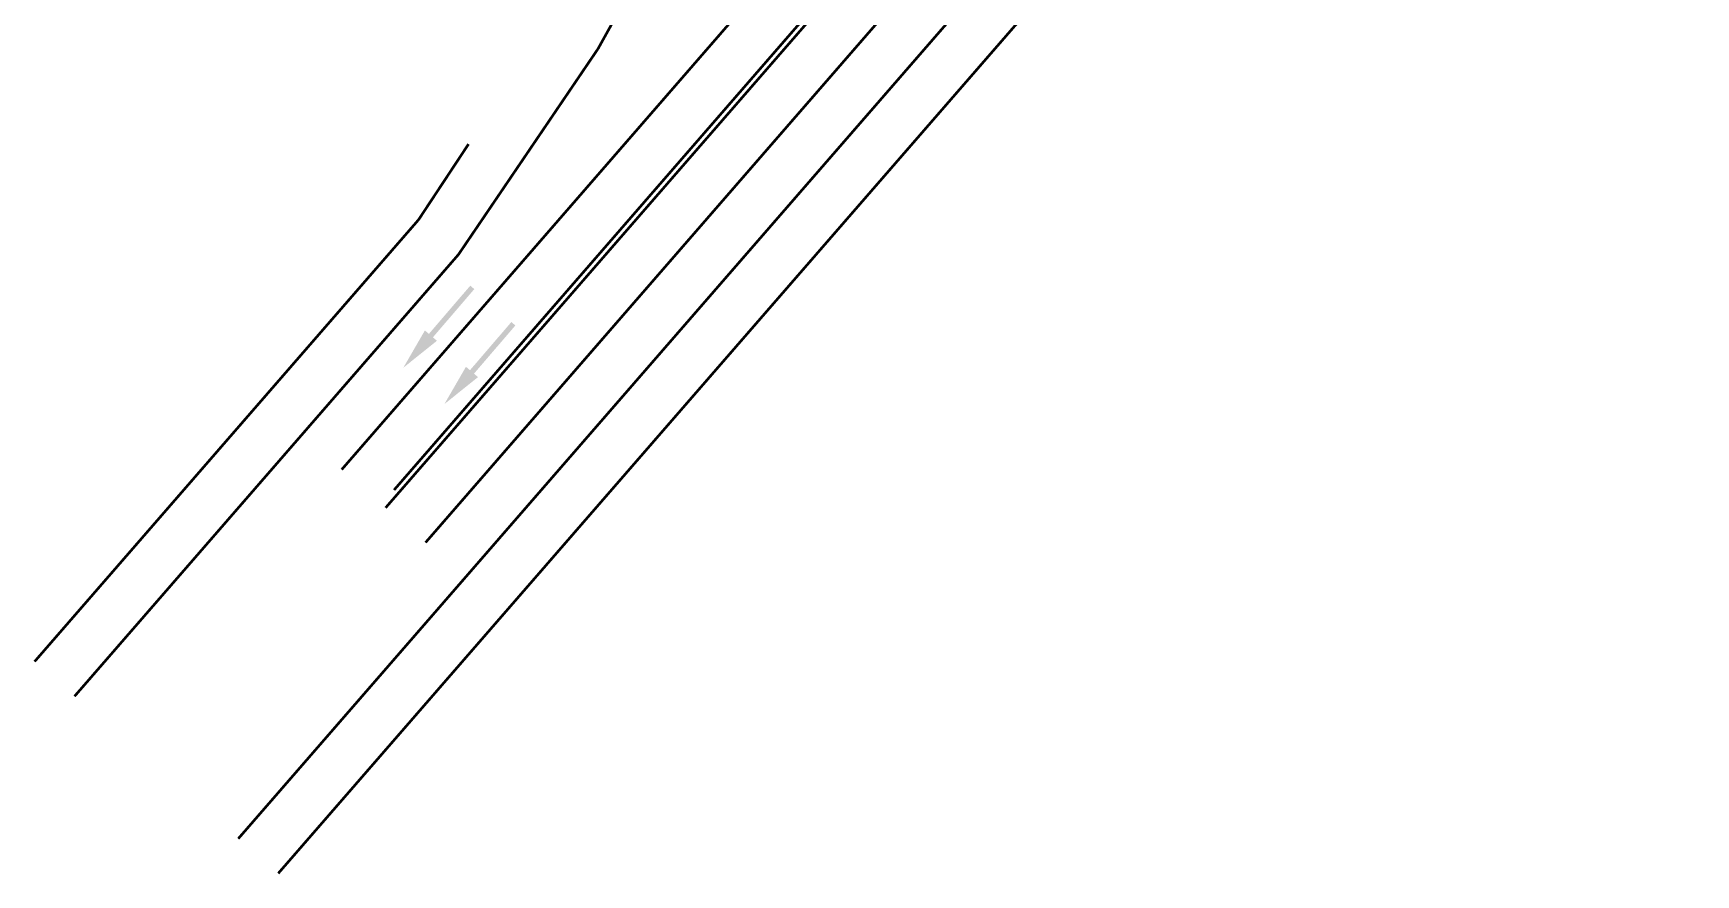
# Model space of a CAD drawing. Header units: millimetres. Extents: x 67546 to 67853, y 50657 to 50921.
# Drawn here: x 67581.3 to 67675.6, y 50657.2 to 50704.9 of the extents above; entities that cross this region are included whole.
import ezdxf

# ---------------------------------------------------------------- set-up
doc = ezdxf.new("R2010")
doc.units = ezdxf.units.MM
doc.linetypes.add('JTSS01', pattern=[6, 2, -4])
doc.layers.add('@-路面边线', color=7, linetype='Continuous')
doc.layers.add('@-道路标线', color=7, linetype='Continuous', lineweight=0)

msp = doc.modelspace()

# ---------------------------------------------------------------- hatches: boundary and pattern name
at = {"layer": '@-道路标线'}
for points in [[(67606.215, 50690.521), (67606.101, 50690.619), (67603.756, 50687.887), (67603.529, 50688.083), (67602.307, 50685.969), (67604.211, 50687.497), (67603.984, 50687.692), (67606.329, 50690.423)], [(67608.543, 50688.461), (67608.43, 50688.558), (67606.084, 50685.827), (67605.857, 50686.023), (67604.635, 50683.909), (67606.54, 50685.436), (67606.312, 50685.632), (67608.657, 50688.363)]]:
    msp.add_hatch(color=7, dxfattribs=at).paths.add_polyline_path(points)

# ---------------------------------------------------------------- linework, layer by layer
at = {"layer": '@-路面边线', "color": 7, "linetype": 'Continuous', "const_width": 0.15, "flags": 128}
msp.add_lwpolyline([(67606.002, 50698.641), (67603.168, 50694.353)], dxfattribs=at)
at = {"layer": '@-道路标线', "color": 7, "linetype": 'JTSS01', "flags": 128}
msp.add_lwpolyline([(67670.03, 50752.52, 0.15, 0.15, 0), (67656.909, 50737.426, 0.15, 0.15, 0), (67603.565, 50676.06, 0, 0, 0)], format="xyseb", dxfattribs=at)
at = {"layer": '@-道路标线', "color": 7, "linetype": 'JTSS01', "const_width": 0.15, "flags": 128}
for points in [[(67672.294, 50750.552), (67592.95, 50659.277)], [(67598.81, 50680.193), (67652.154, 50741.559)], [(67608.519, 50696.933), (67613.341, 50704.041)]]:
    msp.add_lwpolyline(points, dxfattribs=at)
at = {"layer": '@-道路标线', "color": 7, "linetype": 'Continuous', "const_width": 0.15, "flags": 128}
for points in [[(67675.494, 50749.66), (67595.214, 50657.308)], [(67613.341, 50704.041), (67618.815, 50713.877)], [(67605.433, 50692.385), (67608.519, 50696.933)], [(67603.168, 50694.353), (67581.403, 50669.314)], [(67605.433, 50692.385), (67583.667, 50667.346)]]:
    msp.add_lwpolyline(points, dxfattribs=at)
at = {"layer": '@-道路标线', "color": 30, "linetype": 'Continuous', "ltscale": 0.08, "const_width": 0.15, "flags": 128}
for points in [[(67641.297, 50724.497), (67601.781, 50679.039)], [(67601.3, 50678.028), (67641.524, 50724.3)]]:
    msp.add_lwpolyline(points, dxfattribs=at)

doc.saveas('drawing.dxf')
